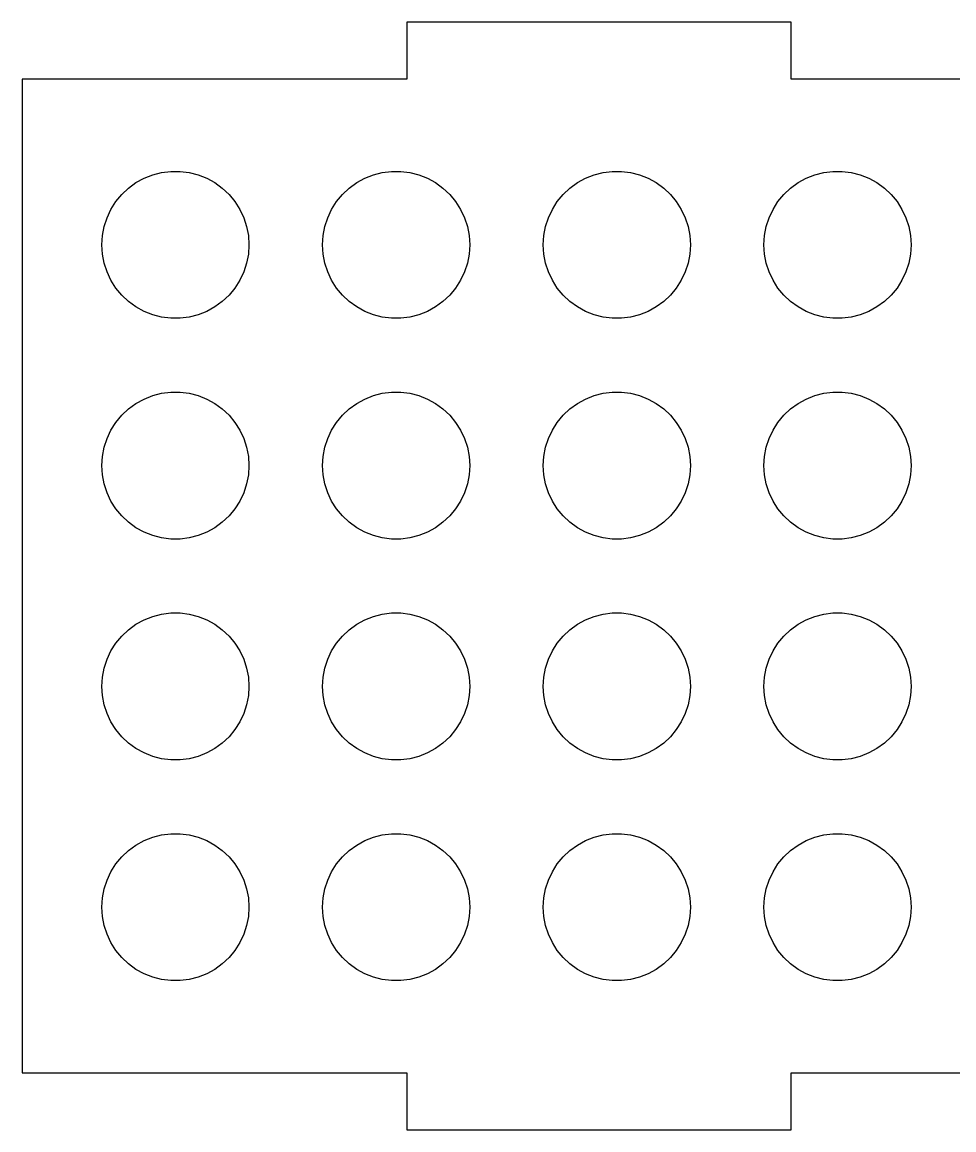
# Model space of a CAD drawing. Header units: metres. Extents: x -100 to 327, y -67 to 314.
# Drawn here: x 15 to 65.7, y -67.1 to -6.9 of the extents above; entities that cross this region are included whole.
import ezdxf

# ---------------------------------------------------------------- set-up
doc = ezdxf.new("R2010")
doc.units = ezdxf.units.M

msp = doc.modelspace()

# ---------------------------------------------------------------- linework, layer by layer
for p, q in [((56.8182, -6.90001), (35.9091, -6.90001)), ((35.9091, -6.90001), (35.9091, -10)), ((56.8182, -10), (56.8182, -6.90001)), ((35.9091, -10), (15, -10)), ((15, -10), (15, -64)), ((77.7273, -10), (56.8182, -10)), ((22.5838, -15.0709), (23.0822, -15.0079)), ((23.0822, -15.0079), (23.5845, -15.0079)), ((23.5845, -15.0079), (24.0828, -15.0709)), ((34.5838, -15.0709), (35.0822, -15.0079)), ((35.0822, -15.0079), (35.5845, -15.0079)), ((35.5845, -15.0079), (36.0828, -15.0709)), ((46.5838, -15.0709), (47.0822, -15.0079)), ((47.0822, -15.0079), (47.5845, -15.0079)), ((47.5845, -15.0079), (48.0828, -15.0709)), ((58.5838, -15.0709), (59.0822, -15.0079)), ((59.0822, -15.0079), (59.5845, -15.0079)), ((59.5845, -15.0079), (60.0828, -15.0709)), ((20.7836, -15.918), (21.19, -15.6227)), ((21.19, -15.6227), (21.6302, -15.3807)), ((21.6302, -15.3807), (22.0973, -15.1958)), ((22.0973, -15.1958), (22.5838, -15.0709)), ((24.0828, -15.0709), (24.5694, -15.1958)), ((24.5694, -15.1958), (25.0364, -15.3807)), ((25.0364, -15.3807), (25.4766, -15.6227)), ((25.4766, -15.6227), (25.883, -15.918)), ((32.7836, -15.918), (33.19, -15.6227)), ((33.19, -15.6227), (33.6302, -15.3807)), ((33.6302, -15.3807), (34.0973, -15.1958)), ((34.0973, -15.1958), (34.5838, -15.0709)), ((36.0828, -15.0709), (36.5694, -15.1958)), ((36.5694, -15.1958), (37.0364, -15.3807)), ((37.0364, -15.3807), (37.4766, -15.6227)), ((37.4766, -15.6227), (37.883, -15.918)), ((44.7836, -15.918), (45.19, -15.6227)), ((45.19, -15.6227), (45.6302, -15.3807)), ((45.6302, -15.3807), (46.0973, -15.1958)), ((46.0973, -15.1958), (46.5838, -15.0709)), ((48.0828, -15.0709), (48.5694, -15.1958)), ((48.5694, -15.1958), (49.0364, -15.3807)), ((49.0364, -15.3807), (49.4766, -15.6227)), ((49.4766, -15.6227), (49.883, -15.918)), ((56.7836, -15.918), (57.19, -15.6227)), ((57.19, -15.6227), (57.6302, -15.3807)), ((57.6302, -15.3807), (58.0973, -15.1958)), ((58.0973, -15.1958), (58.5838, -15.0709)), ((60.0828, -15.0709), (60.5694, -15.1958)), ((60.5694, -15.1958), (61.0364, -15.3807)), ((61.0364, -15.3807), (61.4766, -15.6227)), ((61.4766, -15.6227), (61.883, -15.918)), ((20.4175, -16.2618), (20.7836, -15.918)), ((25.883, -15.918), (26.2492, -16.2618)), ((32.4174, -16.2618), (32.7836, -15.918)), ((37.883, -15.918), (38.2492, -16.2618)), ((44.4174, -16.2618), (44.7836, -15.918)), ((49.883, -15.918), (50.2492, -16.2618)), ((56.4174, -16.2618), (56.7836, -15.918)), ((61.883, -15.918), (62.2492, -16.2618)), ((19.8281, -17.073), (20.0973, -16.6489)), ((20.0973, -16.6489), (20.4175, -16.2618)), ((26.2492, -16.2618), (26.5694, -16.6489)), ((26.5694, -16.6489), (26.8385, -17.073)), ((31.8281, -17.073), (32.0973, -16.6489)), ((32.0973, -16.6489), (32.4174, -16.2618)), ((38.2492, -16.2618), (38.5694, -16.6489)), ((38.5694, -16.6489), (38.8385, -17.073)), ((43.8281, -17.073), (44.0973, -16.6489)), ((44.0973, -16.6489), (44.4174, -16.2618)), ((50.2492, -16.2618), (50.5694, -16.6489)), ((50.5694, -16.6489), (50.8385, -17.073)), ((55.8281, -17.073), (56.0973, -16.6489)), ((56.0973, -16.6489), (56.4174, -16.2618)), ((62.2492, -16.2618), (62.5694, -16.6489)), ((62.5694, -16.6489), (62.8385, -17.073)), ((19.6142, -17.5275), (19.8281, -17.073)), ((26.8385, -17.073), (27.0524, -17.5275)), ((31.6142, -17.5275), (31.8281, -17.073)), ((38.8385, -17.073), (39.0524, -17.5275)), ((43.6142, -17.5275), (43.8281, -17.073)), ((50.8385, -17.073), (51.0524, -17.5275)), ((55.6142, -17.5275), (55.8281, -17.073)), ((62.8385, -17.073), (63.0524, -17.5275)), ((19.3649, -18.4987), (19.459, -18.0052)), ((19.459, -18.0052), (19.6142, -17.5275)), ((27.0524, -17.5275), (27.2077, -18.0052)), ((27.2077, -18.0052), (27.3018, -18.4987)), ((31.3649, -18.4987), (31.459, -18.0052)), ((31.459, -18.0052), (31.6142, -17.5275)), ((39.0524, -17.5275), (39.2077, -18.0052)), ((39.2077, -18.0052), (39.3018, -18.4987)), ((43.3649, -18.4987), (43.459, -18.0052)), ((43.459, -18.0052), (43.6142, -17.5275)), ((51.0524, -17.5275), (51.2077, -18.0052)), ((51.2077, -18.0052), (51.3018, -18.4987)), ((55.3649, -18.4987), (55.459, -18.0052)), ((55.459, -18.0052), (55.6142, -17.5275)), ((63.0524, -17.5275), (63.2077, -18.0052)), ((63.2077, -18.0052), (63.3018, -18.4987)), ((19.3333, -19), (19.3649, -18.4987)), ((27.3018, -18.4987), (27.3333, -19)), ((31.3333, -19), (31.3649, -18.4987)), ((39.3018, -18.4987), (39.3333, -19)), ((43.3333, -19), (43.3649, -18.4987)), ((51.3018, -18.4987), (51.3333, -19)), ((55.3333, -19), (55.3649, -18.4987)), ((63.3018, -18.4987), (63.3333, -19)), ((19.3649, -19.5013), (19.3333, -19)), ((27.3333, -19), (27.3018, -19.5013)), ((31.3649, -19.5013), (31.3333, -19)), ((39.3333, -19), (39.3018, -19.5013)), ((43.3649, -19.5013), (43.3333, -19)), ((51.3333, -19), (51.3018, -19.5013)), ((55.3649, -19.5013), (55.3333, -19)), ((63.3333, -19), (63.3018, -19.5013)), ((19.459, -19.9948), (19.3649, -19.5013)), ((27.3018, -19.5013), (27.2077, -19.9948)), ((31.459, -19.9948), (31.3649, -19.5013)), ((39.3018, -19.5013), (39.2077, -19.9948)), ((43.459, -19.9948), (43.3649, -19.5013)), ((51.3018, -19.5013), (51.2077, -19.9948)), ((55.459, -19.9948), (55.3649, -19.5013)), ((63.3018, -19.5013), (63.2077, -19.9948)), ((19.6142, -20.4725), (19.459, -19.9948)), ((27.2077, -19.9948), (27.0524, -20.4725)), ((31.6142, -20.4725), (31.459, -19.9948)), ((39.2077, -19.9948), (39.0524, -20.4725)), ((43.6142, -20.4725), (43.459, -19.9948)), ((51.2077, -19.9948), (51.0524, -20.4725)), ((55.6142, -20.4725), (55.459, -19.9948)), ((63.2077, -19.9948), (63.0524, -20.4725)), ((19.8281, -20.927), (19.6142, -20.4725)), ((20.0973, -21.3512), (19.8281, -20.927)), ((26.8385, -20.927), (26.5694, -21.3512)), ((27.0524, -20.4725), (26.8385, -20.927)), ((31.8281, -20.927), (31.6142, -20.4725)), ((32.0973, -21.3512), (31.8281, -20.927)), ((38.8385, -20.927), (38.5694, -21.3512)), ((39.0524, -20.4725), (38.8385, -20.927)), ((43.8281, -20.927), (43.6142, -20.4725)), ((44.0973, -21.3512), (43.8281, -20.927)), ((50.8385, -20.927), (50.5694, -21.3512)), ((51.0524, -20.4725), (50.8385, -20.927)), ((55.8281, -20.927), (55.6142, -20.4725)), ((56.0973, -21.3512), (55.8281, -20.927)), ((62.8385, -20.927), (62.5694, -21.3512)), ((63.0524, -20.4725), (62.8385, -20.927)), ((20.4175, -21.7382), (20.0973, -21.3512)), ((26.5694, -21.3512), (26.2492, -21.7382)), ((32.4174, -21.7382), (32.0973, -21.3512)), ((38.5694, -21.3512), (38.2492, -21.7382)), ((44.4174, -21.7382), (44.0973, -21.3512)), ((50.5694, -21.3512), (50.2492, -21.7382)), ((56.4174, -21.7382), (56.0973, -21.3512)), ((62.5694, -21.3512), (62.2492, -21.7382)), ((20.7836, -22.0821), (20.4175, -21.7382)), ((21.19, -22.3773), (20.7836, -22.0821)), ((25.883, -22.0821), (25.4766, -22.3773)), ((26.2492, -21.7382), (25.883, -22.0821)), ((32.7836, -22.0821), (32.4174, -21.7382)), ((33.19, -22.3773), (32.7836, -22.0821)), ((37.883, -22.0821), (37.4766, -22.3773)), ((38.2492, -21.7382), (37.883, -22.0821)), ((44.7836, -22.0821), (44.4174, -21.7382)), ((45.19, -22.3773), (44.7836, -22.0821)), ((49.883, -22.0821), (49.4766, -22.3773)), ((50.2492, -21.7382), (49.883, -22.0821)), ((56.7836, -22.0821), (56.4174, -21.7382)), ((57.19, -22.3773), (56.7836, -22.0821)), ((61.883, -22.0821), (61.4766, -22.3773)), ((62.2492, -21.7382), (61.883, -22.0821)), ((21.6302, -22.6193), (21.19, -22.3773)), ((22.0973, -22.8042), (21.6302, -22.6193)), ((22.5838, -22.9292), (22.0973, -22.8042)), ((24.5694, -22.8042), (24.0828, -22.9292)), ((25.0364, -22.6193), (24.5694, -22.8042)), ((25.4766, -22.3773), (25.0364, -22.6193)), ((33.6302, -22.6193), (33.19, -22.3773)), ((34.0973, -22.8042), (33.6302, -22.6193)), ((34.5838, -22.9292), (34.0973, -22.8042)), ((36.5694, -22.8042), (36.0828, -22.9292)), ((37.0364, -22.6193), (36.5694, -22.8042)), ((37.4766, -22.3773), (37.0364, -22.6193)), ((45.6302, -22.6193), (45.19, -22.3773)), ((46.0973, -22.8042), (45.6302, -22.6193)), ((46.5838, -22.9292), (46.0973, -22.8042)), ((48.5694, -22.8042), (48.0828, -22.9292)), ((49.0364, -22.6193), (48.5694, -22.8042)), ((49.4766, -22.3773), (49.0364, -22.6193)), ((57.6302, -22.6193), (57.19, -22.3773)), ((58.0973, -22.8042), (57.6302, -22.6193)), ((58.5838, -22.9292), (58.0973, -22.8042)), ((60.5694, -22.8042), (60.0828, -22.9292)), ((61.0364, -22.6193), (60.5694, -22.8042)), ((61.4766, -22.3773), (61.0364, -22.6193)), ((23.0822, -22.9921), (22.5838, -22.9292)), ((23.5845, -22.9921), (23.0822, -22.9921)), ((24.0828, -22.9292), (23.5845, -22.9921)), ((35.0822, -22.9921), (34.5838, -22.9292)), ((35.5845, -22.9921), (35.0822, -22.9921)), ((36.0828, -22.9292), (35.5845, -22.9921)), ((47.0822, -22.9921), (46.5838, -22.9292)), ((47.5845, -22.9921), (47.0822, -22.9921)), ((48.0828, -22.9292), (47.5845, -22.9921)), ((59.0822, -22.9921), (58.5838, -22.9292)), ((59.5845, -22.9921), (59.0822, -22.9921)), ((60.0828, -22.9292), (59.5845, -22.9921)), ((22.0973, -27.1958), (22.5838, -27.0709)), ((22.5838, -27.0709), (23.0822, -27.0079)), ((23.0822, -27.0079), (23.5845, -27.0079)), ((23.5845, -27.0079), (24.0828, -27.0709)), ((24.0828, -27.0709), (24.5694, -27.1958)), ((34.0973, -27.1958), (34.5838, -27.0709)), ((34.5838, -27.0709), (35.0822, -27.0079)), ((35.0822, -27.0079), (35.5845, -27.0079)), ((35.5845, -27.0079), (36.0828, -27.0709)), ((36.0828, -27.0709), (36.5694, -27.1958)), ((46.0973, -27.1958), (46.5838, -27.0709)), ((46.5838, -27.0709), (47.0822, -27.0079)), ((47.0822, -27.0079), (47.5845, -27.0079)), ((47.5845, -27.0079), (48.0828, -27.0709)), ((48.0828, -27.0709), (48.5694, -27.1958)), ((58.0973, -27.1958), (58.5838, -27.0709)), ((58.5838, -27.0709), (59.0822, -27.0079)), ((59.0822, -27.0079), (59.5845, -27.0079)), ((59.5845, -27.0079), (60.0828, -27.0709)), ((60.0828, -27.0709), (60.5694, -27.1958)), ((20.7836, -27.918), (21.19, -27.6227)), ((21.19, -27.6227), (21.6302, -27.3807)), ((21.6302, -27.3807), (22.0973, -27.1958)), ((24.5694, -27.1958), (25.0364, -27.3807)), ((25.0364, -27.3807), (25.4766, -27.6227)), ((25.4766, -27.6227), (25.883, -27.918)), ((32.7836, -27.918), (33.19, -27.6227)), ((33.19, -27.6227), (33.6302, -27.3807)), ((33.6302, -27.3807), (34.0973, -27.1958)), ((36.5694, -27.1958), (37.0364, -27.3807)), ((37.0364, -27.3807), (37.4766, -27.6227)), ((37.4766, -27.6227), (37.883, -27.918)), ((44.7836, -27.918), (45.19, -27.6227)), ((45.19, -27.6227), (45.6302, -27.3807)), ((45.6302, -27.3807), (46.0973, -27.1958)), ((48.5694, -27.1958), (49.0364, -27.3807)), ((49.0364, -27.3807), (49.4766, -27.6227)), ((49.4766, -27.6227), (49.883, -27.918)), ((56.7836, -27.918), (57.19, -27.6227)), ((57.19, -27.6227), (57.6302, -27.3807)), ((57.6302, -27.3807), (58.0973, -27.1958)), ((60.5694, -27.1958), (61.0364, -27.3807)), ((61.0364, -27.3807), (61.4766, -27.6227)), ((61.4766, -27.6227), (61.883, -27.918)), ((20.0973, -28.6489), (20.4175, -28.2618)), ((20.4175, -28.2618), (20.7836, -27.918)), ((25.883, -27.918), (26.2492, -28.2618)), ((26.2492, -28.2618), (26.5694, -28.6489)), ((32.0973, -28.6489), (32.4174, -28.2618)), ((32.4174, -28.2618), (32.7836, -27.918)), ((37.883, -27.918), (38.2492, -28.2618)), ((38.2492, -28.2618), (38.5694, -28.6489)), ((44.0973, -28.6489), (44.4174, -28.2618)), ((44.4174, -28.2618), (44.7836, -27.918)), ((49.883, -27.918), (50.2492, -28.2618)), ((50.2492, -28.2618), (50.5694, -28.6489)), ((56.0973, -28.6489), (56.4174, -28.2618)), ((56.4174, -28.2618), (56.7836, -27.918)), ((61.883, -27.918), (62.2492, -28.2618)), ((62.2492, -28.2618), (62.5694, -28.6489)), ((19.8281, -29.073), (20.0973, -28.6489)), ((26.5694, -28.6489), (26.8385, -29.073)), ((31.8281, -29.073), (32.0973, -28.6489)), ((38.5694, -28.6489), (38.8385, -29.073)), ((43.8281, -29.073), (44.0973, -28.6489)), ((50.5694, -28.6489), (50.8385, -29.073)), ((55.8281, -29.073), (56.0973, -28.6489)), ((62.5694, -28.6489), (62.8385, -29.073)), ((19.6142, -29.5275), (19.8281, -29.073)), ((26.8385, -29.073), (27.0524, -29.5275)), ((31.6142, -29.5275), (31.8281, -29.073)), ((38.8385, -29.073), (39.0524, -29.5275)), ((43.6142, -29.5275), (43.8281, -29.073)), ((50.8385, -29.073), (51.0524, -29.5275)), ((55.6142, -29.5275), (55.8281, -29.073)), ((62.8385, -29.073), (63.0524, -29.5275)), ((19.3649, -30.4987), (19.459, -30.0052)), ((19.459, -30.0052), (19.6142, -29.5275)), ((27.0524, -29.5275), (27.2077, -30.0052)), ((27.2077, -30.0052), (27.3018, -30.4987)), ((31.3649, -30.4987), (31.459, -30.0052)), ((31.459, -30.0052), (31.6142, -29.5275)), ((39.0524, -29.5275), (39.2077, -30.0052)), ((39.2077, -30.0052), (39.3018, -30.4987)), ((43.3649, -30.4987), (43.459, -30.0052)), ((43.459, -30.0052), (43.6142, -29.5275)), ((51.0524, -29.5275), (51.2077, -30.0052)), ((51.2077, -30.0052), (51.3018, -30.4987)), ((55.3649, -30.4987), (55.459, -30.0052)), ((55.459, -30.0052), (55.6142, -29.5275)), ((63.0524, -29.5275), (63.2077, -30.0052)), ((63.2077, -30.0052), (63.3018, -30.4987)), ((19.3333, -31), (19.3649, -30.4987)), ((27.3018, -30.4987), (27.3333, -31)), ((31.3333, -31), (31.3649, -30.4987)), ((39.3018, -30.4987), (39.3333, -31)), ((43.3333, -31), (43.3649, -30.4987)), ((51.3018, -30.4987), (51.3333, -31)), ((55.3333, -31), (55.3649, -30.4987)), ((63.3018, -30.4987), (63.3333, -31)), ((19.3649, -31.5013), (19.3333, -31)), ((27.3333, -31), (27.3018, -31.5013)), ((31.3649, -31.5013), (31.3333, -31)), ((39.3333, -31), (39.3018, -31.5013)), ((43.3649, -31.5013), (43.3333, -31)), ((51.3333, -31), (51.3018, -31.5013)), ((55.3649, -31.5013), (55.3333, -31)), ((63.3333, -31), (63.3018, -31.5013)), ((19.459, -31.9948), (19.3649, -31.5013)), ((27.3018, -31.5013), (27.2077, -31.9948)), ((31.459, -31.9948), (31.3649, -31.5013)), ((39.3018, -31.5013), (39.2077, -31.9948)), ((43.459, -31.9948), (43.3649, -31.5013)), ((51.3018, -31.5013), (51.2077, -31.9948)), ((55.459, -31.9948), (55.3649, -31.5013)), ((63.3018, -31.5013), (63.2077, -31.9948)), ((19.6142, -32.4725), (19.459, -31.9948)), ((19.8281, -32.927), (19.6142, -32.4725)), ((27.0524, -32.4725), (26.8385, -32.927)), ((27.2077, -31.9948), (27.0524, -32.4725)), ((31.6142, -32.4725), (31.459, -31.9948)), ((31.8281, -32.927), (31.6142, -32.4725)), ((39.0524, -32.4725), (38.8385, -32.927)), ((39.2077, -31.9948), (39.0524, -32.4725)), ((43.6142, -32.4725), (43.459, -31.9948)), ((43.8281, -32.927), (43.6142, -32.4725)), ((51.0524, -32.4725), (50.8385, -32.927)), ((51.2077, -31.9948), (51.0524, -32.4725)), ((55.6142, -32.4725), (55.459, -31.9948)), ((55.8281, -32.927), (55.6142, -32.4725)), ((63.0524, -32.4725), (62.8385, -32.927)), ((63.2077, -31.9948), (63.0524, -32.4725)), ((20.0973, -33.3512), (19.8281, -32.927)), ((26.8385, -32.927), (26.5694, -33.3512)), ((32.0973, -33.3512), (31.8281, -32.927)), ((38.8385, -32.927), (38.5694, -33.3512)), ((44.0973, -33.3512), (43.8281, -32.927)), ((50.8385, -32.927), (50.5694, -33.3512)), ((56.0973, -33.3512), (55.8281, -32.927)), ((62.8385, -32.927), (62.5694, -33.3512)), ((20.4175, -33.7382), (20.0973, -33.3512)), ((26.5694, -33.3512), (26.2492, -33.7382)), ((32.4174, -33.7382), (32.0973, -33.3512)), ((38.5694, -33.3512), (38.2492, -33.7382)), ((44.4174, -33.7382), (44.0973, -33.3512)), ((50.5694, -33.3512), (50.2492, -33.7382)), ((56.4174, -33.7382), (56.0973, -33.3512)), ((62.5694, -33.3512), (62.2492, -33.7382)), ((20.7836, -34.0821), (20.4175, -33.7382)), ((21.19, -34.3773), (20.7836, -34.0821)), ((25.883, -34.0821), (25.4766, -34.3773)), ((26.2492, -33.7382), (25.883, -34.0821)), ((32.7836, -34.0821), (32.4174, -33.7382)), ((33.19, -34.3773), (32.7836, -34.0821)), ((37.883, -34.0821), (37.4766, -34.3773)), ((38.2492, -33.7382), (37.883, -34.0821)), ((44.7836, -34.0821), (44.4174, -33.7382)), ((45.19, -34.3773), (44.7836, -34.0821)), ((49.883, -34.0821), (49.4766, -34.3773)), ((50.2492, -33.7382), (49.883, -34.0821)), ((56.7836, -34.0821), (56.4174, -33.7382)), ((57.19, -34.3773), (56.7836, -34.0821)), ((61.883, -34.0821), (61.4766, -34.3773)), ((62.2492, -33.7382), (61.883, -34.0821)), ((21.6302, -34.6193), (21.19, -34.3773)), ((22.0973, -34.8042), (21.6302, -34.6193)), ((22.5838, -34.9292), (22.0973, -34.8042)), ((24.5694, -34.8042), (24.0828, -34.9292)), ((25.0364, -34.6193), (24.5694, -34.8042)), ((25.4766, -34.3773), (25.0364, -34.6193)), ((33.6302, -34.6193), (33.19, -34.3773)), ((34.0973, -34.8042), (33.6302, -34.6193)), ((34.5838, -34.9292), (34.0973, -34.8042)), ((36.5694, -34.8042), (36.0828, -34.9292)), ((37.0364, -34.6193), (36.5694, -34.8042)), ((37.4766, -34.3773), (37.0364, -34.6193)), ((45.6302, -34.6193), (45.19, -34.3773)), ((46.0973, -34.8042), (45.6302, -34.6193)), ((46.5838, -34.9292), (46.0973, -34.8042)), ((48.5694, -34.8042), (48.0828, -34.9292)), ((49.0364, -34.6193), (48.5694, -34.8042)), ((49.4766, -34.3773), (49.0364, -34.6193)), ((57.6302, -34.6193), (57.19, -34.3773)), ((58.0973, -34.8042), (57.6302, -34.6193)), ((58.5838, -34.9292), (58.0973, -34.8042)), ((60.5694, -34.8042), (60.0828, -34.9292)), ((61.0364, -34.6193), (60.5694, -34.8042)), ((61.4766, -34.3773), (61.0364, -34.6193)), ((23.0822, -34.9921), (22.5838, -34.9292)), ((23.5845, -34.9921), (23.0822, -34.9921)), ((24.0828, -34.9292), (23.5845, -34.9921)), ((35.0822, -34.9921), (34.5838, -34.9292)), ((35.5845, -34.9921), (35.0822, -34.9921)), ((36.0828, -34.9292), (35.5845, -34.9921)), ((47.0822, -34.9921), (46.5838, -34.9292)), ((47.5845, -34.9921), (47.0822, -34.9921)), ((48.0828, -34.9292), (47.5845, -34.9921)), ((59.0822, -34.9921), (58.5838, -34.9292)), ((59.5845, -34.9921), (59.0822, -34.9921)), ((60.0828, -34.9292), (59.5845, -34.9921)), ((22.0973, -39.1958), (22.5838, -39.0709)), ((22.5838, -39.0709), (23.0822, -39.0079)), ((23.0822, -39.0079), (23.5845, -39.0079)), ((23.5845, -39.0079), (24.0828, -39.0709)), ((24.0828, -39.0709), (24.5694, -39.1958)), ((34.0973, -39.1958), (34.5838, -39.0709)), ((34.5838, -39.0709), (35.0822, -39.0079)), ((35.0822, -39.0079), (35.5845, -39.0079)), ((35.5845, -39.0079), (36.0828, -39.0709)), ((36.0828, -39.0709), (36.5694, -39.1958)), ((46.0973, -39.1958), (46.5838, -39.0709)), ((46.5838, -39.0709), (47.0822, -39.0079)), ((47.0822, -39.0079), (47.5845, -39.0079)), ((47.5845, -39.0079), (48.0828, -39.0709)), ((48.0828, -39.0709), (48.5694, -39.1958)), ((58.0973, -39.1958), (58.5838, -39.0709)), ((58.5838, -39.0709), (59.0822, -39.0079)), ((59.0822, -39.0079), (59.5845, -39.0079)), ((59.5845, -39.0079), (60.0828, -39.0709)), ((60.0828, -39.0709), (60.5694, -39.1958)), ((20.7836, -39.918), (21.19, -39.6227)), ((21.19, -39.6227), (21.6302, -39.3807)), ((21.6302, -39.3807), (22.0973, -39.1958)), ((24.5694, -39.1958), (25.0364, -39.3807)), ((25.0364, -39.3807), (25.4766, -39.6227)), ((25.4766, -39.6227), (25.883, -39.918)), ((32.7836, -39.918), (33.19, -39.6227)), ((33.19, -39.6227), (33.6302, -39.3807)), ((33.6302, -39.3807), (34.0973, -39.1958)), ((36.5694, -39.1958), (37.0364, -39.3807)), ((37.0364, -39.3807), (37.4766, -39.6227)), ((37.4766, -39.6227), (37.883, -39.918)), ((44.7836, -39.918), (45.19, -39.6227)), ((45.19, -39.6227), (45.6302, -39.3807)), ((45.6302, -39.3807), (46.0973, -39.1958)), ((48.5694, -39.1958), (49.0364, -39.3807)), ((49.0364, -39.3807), (49.4766, -39.6227)), ((49.4766, -39.6227), (49.883, -39.918)), ((56.7836, -39.918), (57.19, -39.6227)), ((57.19, -39.6227), (57.6302, -39.3807)), ((57.6302, -39.3807), (58.0973, -39.1958)), ((60.5694, -39.1958), (61.0364, -39.3807)), ((61.0364, -39.3807), (61.4766, -39.6227)), ((61.4766, -39.6227), (61.883, -39.918)), ((20.0973, -40.6489), (20.4175, -40.2618)), ((20.4175, -40.2618), (20.7836, -39.918)), ((25.883, -39.918), (26.2492, -40.2618)), ((26.2492, -40.2618), (26.5694, -40.6489)), ((32.0973, -40.6489), (32.4174, -40.2618)), ((32.4174, -40.2618), (32.7836, -39.918)), ((37.883, -39.918), (38.2492, -40.2618)), ((38.2492, -40.2618), (38.5694, -40.6489)), ((44.0973, -40.6489), (44.4174, -40.2618)), ((44.4174, -40.2618), (44.7836, -39.918)), ((49.883, -39.918), (50.2492, -40.2618)), ((50.2492, -40.2618), (50.5694, -40.6489)), ((56.0973, -40.6489), (56.4174, -40.2618)), ((56.4174, -40.2618), (56.7836, -39.918)), ((61.883, -39.918), (62.2492, -40.2618)), ((62.2492, -40.2618), (62.5694, -40.6489)), ((19.8281, -41.073), (20.0973, -40.6489)), ((26.5694, -40.6489), (26.8385, -41.073)), ((31.8281, -41.073), (32.0973, -40.6489)), ((38.5694, -40.6489), (38.8385, -41.073)), ((43.8281, -41.073), (44.0973, -40.6489)), ((50.5694, -40.6489), (50.8385, -41.073)), ((55.8281, -41.073), (56.0973, -40.6489)), ((62.5694, -40.6489), (62.8385, -41.073)), ((19.459, -42.0052), (19.6142, -41.5275)), ((19.6142, -41.5275), (19.8281, -41.073)), ((26.8385, -41.073), (27.0524, -41.5275)), ((27.0524, -41.5275), (27.2077, -42.0052)), ((31.459, -42.0052), (31.6142, -41.5275)), ((31.6142, -41.5275), (31.8281, -41.073)), ((38.8385, -41.073), (39.0524, -41.5275)), ((39.0524, -41.5275), (39.2077, -42.0052)), ((43.459, -42.0052), (43.6142, -41.5275)), ((43.6142, -41.5275), (43.8281, -41.073)), ((50.8385, -41.073), (51.0524, -41.5275)), ((51.0524, -41.5275), (51.2077, -42.0052)), ((55.459, -42.0052), (55.6142, -41.5275)), ((55.6142, -41.5275), (55.8281, -41.073)), ((62.8385, -41.073), (63.0524, -41.5275)), ((63.0524, -41.5275), (63.2077, -42.0052)), ((19.3649, -42.4987), (19.459, -42.0052)), ((27.2077, -42.0052), (27.3018, -42.4987)), ((31.3649, -42.4987), (31.459, -42.0052)), ((39.2077, -42.0052), (39.3018, -42.4987)), ((43.3649, -42.4987), (43.459, -42.0052)), ((51.2077, -42.0052), (51.3018, -42.4987)), ((55.3649, -42.4987), (55.459, -42.0052)), ((63.2077, -42.0052), (63.3018, -42.4987)), ((19.3333, -43), (19.3649, -42.4987)), ((27.3018, -42.4987), (27.3333, -43)), ((31.3333, -43), (31.3649, -42.4987)), ((39.3018, -42.4987), (39.3333, -43)), ((43.3333, -43), (43.3649, -42.4987)), ((51.3018, -42.4987), (51.3333, -43)), ((55.3333, -43), (55.3649, -42.4987)), ((63.3018, -42.4987), (63.3333, -43)), ((19.3649, -43.5013), (19.3333, -43)), ((27.3333, -43), (27.3018, -43.5013)), ((31.3649, -43.5013), (31.3333, -43)), ((39.3333, -43), (39.3018, -43.5013)), ((43.3649, -43.5013), (43.3333, -43)), ((51.3333, -43), (51.3018, -43.5013)), ((55.3649, -43.5013), (55.3333, -43)), ((63.3333, -43), (63.3018, -43.5013)), ((19.459, -43.9948), (19.3649, -43.5013)), ((27.3018, -43.5013), (27.2077, -43.9948)), ((31.459, -43.9948), (31.3649, -43.5013)), ((39.3018, -43.5013), (39.2077, -43.9948)), ((43.459, -43.9948), (43.3649, -43.5013)), ((51.3018, -43.5013), (51.2077, -43.9948)), ((55.459, -43.9948), (55.3649, -43.5013)), ((63.3018, -43.5013), (63.2077, -43.9948)), ((19.6142, -44.4725), (19.459, -43.9948)), ((19.8281, -44.927), (19.6142, -44.4725)), ((27.0524, -44.4725), (26.8385, -44.927)), ((27.2077, -43.9948), (27.0524, -44.4725)), ((31.6142, -44.4725), (31.459, -43.9948)), ((31.8281, -44.927), (31.6142, -44.4725)), ((39.0524, -44.4725), (38.8385, -44.927)), ((39.2077, -43.9948), (39.0524, -44.4725)), ((43.6142, -44.4725), (43.459, -43.9948)), ((43.8281, -44.927), (43.6142, -44.4725)), ((51.0524, -44.4725), (50.8385, -44.927)), ((51.2077, -43.9948), (51.0524, -44.4725)), ((55.6142, -44.4725), (55.459, -43.9948)), ((55.8281, -44.927), (55.6142, -44.4725)), ((63.0524, -44.4725), (62.8385, -44.927)), ((63.2077, -43.9948), (63.0524, -44.4725)), ((20.0973, -45.3512), (19.8281, -44.927)), ((26.8385, -44.927), (26.5694, -45.3512)), ((32.0973, -45.3512), (31.8281, -44.927)), ((38.8385, -44.927), (38.5694, -45.3512)), ((44.0973, -45.3512), (43.8281, -44.927)), ((50.8385, -44.927), (50.5694, -45.3512)), ((56.0973, -45.3512), (55.8281, -44.927)), ((62.8385, -44.927), (62.5694, -45.3512)), ((20.4175, -45.7382), (20.0973, -45.3512)), ((20.7836, -46.0821), (20.4175, -45.7382)), ((26.2492, -45.7382), (25.883, -46.0821)), ((26.5694, -45.3512), (26.2492, -45.7382)), ((32.4174, -45.7382), (32.0973, -45.3512)), ((32.7836, -46.0821), (32.4174, -45.7382)), ((38.2492, -45.7382), (37.883, -46.0821)), ((38.5694, -45.3512), (38.2492, -45.7382)), ((44.4174, -45.7382), (44.0973, -45.3512)), ((44.7836, -46.0821), (44.4174, -45.7382)), ((50.2492, -45.7382), (49.883, -46.0821)), ((50.5694, -45.3512), (50.2492, -45.7382)), ((56.4174, -45.7382), (56.0973, -45.3512)), ((56.7836, -46.0821), (56.4174, -45.7382)), ((62.2492, -45.7382), (61.883, -46.0821)), ((62.5694, -45.3512), (62.2492, -45.7382)), ((21.19, -46.3773), (20.7836, -46.0821)), ((25.883, -46.0821), (25.4766, -46.3773)), ((33.19, -46.3773), (32.7836, -46.0821)), ((37.883, -46.0821), (37.4766, -46.3773)), ((45.19, -46.3773), (44.7836, -46.0821)), ((49.883, -46.0821), (49.4766, -46.3773)), ((57.19, -46.3773), (56.7836, -46.0821)), ((61.883, -46.0821), (61.4766, -46.3773)), ((21.6302, -46.6193), (21.19, -46.3773)), ((22.0973, -46.8042), (21.6302, -46.6193)), ((22.5838, -46.9292), (22.0973, -46.8042)), ((23.0822, -46.9921), (22.5838, -46.9292)), ((24.0828, -46.9292), (23.5845, -46.9921)), ((24.5694, -46.8042), (24.0828, -46.9292)), ((25.0364, -46.6193), (24.5694, -46.8042)), ((25.4766, -46.3773), (25.0364, -46.6193)), ((33.6302, -46.6193), (33.19, -46.3773)), ((34.0973, -46.8042), (33.6302, -46.6193)), ((34.5838, -46.9292), (34.0973, -46.8042)), ((35.0822, -46.9921), (34.5838, -46.9292)), ((36.0828, -46.9292), (35.5845, -46.9921)), ((36.5694, -46.8042), (36.0828, -46.9292)), ((37.0364, -46.6193), (36.5694, -46.8042)), ((37.4766, -46.3773), (37.0364, -46.6193)), ((45.6302, -46.6193), (45.19, -46.3773)), ((46.0973, -46.8042), (45.6302, -46.6193)), ((46.5838, -46.9292), (46.0973, -46.8042)), ((47.0822, -46.9921), (46.5838, -46.9292)), ((48.0828, -46.9292), (47.5845, -46.9921)), ((48.5694, -46.8042), (48.0828, -46.9292)), ((49.0364, -46.6193), (48.5694, -46.8042)), ((49.4766, -46.3773), (49.0364, -46.6193)), ((57.6302, -46.6193), (57.19, -46.3773)), ((58.0973, -46.8042), (57.6302, -46.6193)), ((58.5838, -46.9292), (58.0973, -46.8042)), ((59.0822, -46.9921), (58.5838, -46.9292)), ((60.0828, -46.9292), (59.5845, -46.9921)), ((60.5694, -46.8042), (60.0828, -46.9292)), ((61.0364, -46.6193), (60.5694, -46.8042)), ((61.4766, -46.3773), (61.0364, -46.6193)), ((23.5845, -46.9921), (23.0822, -46.9921)), ((35.5845, -46.9921), (35.0822, -46.9921)), ((47.5845, -46.9921), (47.0822, -46.9921)), ((59.5845, -46.9921), (59.0822, -46.9921)), ((22.0973, -51.1958), (22.5838, -51.0709)), ((22.5838, -51.0709), (23.0822, -51.0079)), ((23.0822, -51.0079), (23.5845, -51.0079)), ((23.5845, -51.0079), (24.0828, -51.0709)), ((24.0828, -51.0709), (24.5694, -51.1958)), ((34.0973, -51.1958), (34.5838, -51.0709)), ((34.5838, -51.0709), (35.0822, -51.0079)), ((35.0822, -51.0079), (35.5845, -51.0079)), ((35.5845, -51.0079), (36.0828, -51.0709)), ((36.0828, -51.0709), (36.5694, -51.1958)), ((46.0973, -51.1958), (46.5838, -51.0709)), ((46.5838, -51.0709), (47.0822, -51.0079)), ((47.0822, -51.0079), (47.5845, -51.0079)), ((47.5845, -51.0079), (48.0828, -51.0709)), ((48.0828, -51.0709), (48.5694, -51.1958)), ((58.0973, -51.1958), (58.5838, -51.0709)), ((58.5838, -51.0709), (59.0822, -51.0079)), ((59.0822, -51.0079), (59.5845, -51.0079)), ((59.5845, -51.0079), (60.0828, -51.0709)), ((60.0828, -51.0709), (60.5694, -51.1958)), ((20.7836, -51.918), (21.19, -51.6227)), ((21.19, -51.6227), (21.6302, -51.3807)), ((21.6302, -51.3807), (22.0973, -51.1958)), ((24.5694, -51.1958), (25.0364, -51.3807)), ((25.0364, -51.3807), (25.4766, -51.6227)), ((25.4766, -51.6227), (25.883, -51.918)), ((32.7836, -51.918), (33.19, -51.6227)), ((33.19, -51.6227), (33.6302, -51.3807)), ((33.6302, -51.3807), (34.0973, -51.1958)), ((36.5694, -51.1958), (37.0364, -51.3807)), ((37.0364, -51.3807), (37.4766, -51.6227)), ((37.4766, -51.6227), (37.883, -51.918)), ((44.7836, -51.918), (45.19, -51.6227)), ((45.19, -51.6227), (45.6302, -51.3807)), ((45.6302, -51.3807), (46.0973, -51.1958)), ((48.5694, -51.1958), (49.0364, -51.3807)), ((49.0364, -51.3807), (49.4766, -51.6227)), ((49.4766, -51.6227), (49.883, -51.918)), ((56.7836, -51.918), (57.19, -51.6227)), ((57.19, -51.6227), (57.6302, -51.3807)), ((57.6302, -51.3807), (58.0973, -51.1958)), ((60.5694, -51.1958), (61.0364, -51.3807)), ((61.0364, -51.3807), (61.4766, -51.6227)), ((61.4766, -51.6227), (61.883, -51.918)), ((20.0973, -52.6489), (20.4175, -52.2618)), ((20.4175, -52.2618), (20.7836, -51.918)), ((25.883, -51.918), (26.2492, -52.2618)), ((26.2492, -52.2618), (26.5694, -52.6489)), ((32.0973, -52.6489), (32.4174, -52.2618)), ((32.4174, -52.2618), (32.7836, -51.918)), ((37.883, -51.918), (38.2492, -52.2618)), ((38.2492, -52.2618), (38.5694, -52.6489)), ((44.0973, -52.6489), (44.4174, -52.2618)), ((44.4174, -52.2618), (44.7836, -51.918)), ((49.883, -51.918), (50.2492, -52.2618)), ((50.2492, -52.2618), (50.5694, -52.6489)), ((56.0973, -52.6489), (56.4174, -52.2618)), ((56.4174, -52.2618), (56.7836, -51.918)), ((61.883, -51.918), (62.2492, -52.2618)), ((62.2492, -52.2618), (62.5694, -52.6489)), ((19.8281, -53.073), (20.0973, -52.6489)), ((26.5694, -52.6489), (26.8385, -53.073)), ((31.8281, -53.073), (32.0973, -52.6489)), ((38.5694, -52.6489), (38.8385, -53.073)), ((43.8281, -53.073), (44.0973, -52.6489)), ((50.5694, -52.6489), (50.8385, -53.073)), ((55.8281, -53.073), (56.0973, -52.6489)), ((62.5694, -52.6489), (62.8385, -53.073)), ((19.459, -54.0052), (19.6142, -53.5275)), ((19.6142, -53.5275), (19.8281, -53.073)), ((26.8385, -53.073), (27.0524, -53.5275)), ((27.0524, -53.5275), (27.2077, -54.0052)), ((31.459, -54.0052), (31.6142, -53.5275)), ((31.6142, -53.5275), (31.8281, -53.073)), ((38.8385, -53.073), (39.0524, -53.5275)), ((39.0524, -53.5275), (39.2077, -54.0052)), ((43.459, -54.0052), (43.6142, -53.5275)), ((43.6142, -53.5275), (43.8281, -53.073)), ((50.8385, -53.073), (51.0524, -53.5275)), ((51.0524, -53.5275), (51.2077, -54.0052)), ((55.459, -54.0052), (55.6142, -53.5275)), ((55.6142, -53.5275), (55.8281, -53.073)), ((62.8385, -53.073), (63.0524, -53.5275)), ((63.0524, -53.5275), (63.2077, -54.0052)), ((19.3649, -54.4987), (19.459, -54.0052)), ((27.2077, -54.0052), (27.3018, -54.4987)), ((31.3649, -54.4987), (31.459, -54.0052)), ((39.2077, -54.0052), (39.3018, -54.4987)), ((43.3649, -54.4987), (43.459, -54.0052)), ((51.2077, -54.0052), (51.3018, -54.4987)), ((55.3649, -54.4987), (55.459, -54.0052)), ((63.2077, -54.0052), (63.3018, -54.4987)), ((19.3333, -55), (19.3649, -54.4987)), ((27.3018, -54.4987), (27.3333, -55)), ((31.3333, -55), (31.3649, -54.4987)), ((39.3018, -54.4987), (39.3333, -55)), ((43.3333, -55), (43.3649, -54.4987)), ((51.3018, -54.4987), (51.3333, -55)), ((55.3333, -55), (55.3649, -54.4987)), ((63.3018, -54.4987), (63.3333, -55)), ((19.3649, -55.5013), (19.3333, -55)), ((27.3333, -55), (27.3018, -55.5013)), ((31.3649, -55.5013), (31.3333, -55)), ((39.3333, -55), (39.3018, -55.5013)), ((43.3649, -55.5013), (43.3333, -55)), ((51.3333, -55), (51.3018, -55.5013)), ((55.3649, -55.5013), (55.3333, -55)), ((63.3333, -55), (63.3018, -55.5013)), ((19.459, -55.9948), (19.3649, -55.5013)), ((27.3018, -55.5013), (27.2077, -55.9948)), ((31.459, -55.9948), (31.3649, -55.5013)), ((39.3018, -55.5013), (39.2077, -55.9948)), ((43.459, -55.9948), (43.3649, -55.5013)), ((51.3018, -55.5013), (51.2077, -55.9948)), ((55.459, -55.9948), (55.3649, -55.5013)), ((63.3018, -55.5013), (63.2077, -55.9948)), ((19.6142, -56.4725), (19.459, -55.9948)), ((19.8281, -56.927), (19.6142, -56.4725)), ((27.0524, -56.4725), (26.8385, -56.927)), ((27.2077, -55.9948), (27.0524, -56.4725)), ((31.6142, -56.4725), (31.459, -55.9948)), ((31.8281, -56.927), (31.6142, -56.4725)), ((39.0524, -56.4725), (38.8385, -56.927)), ((39.2077, -55.9948), (39.0524, -56.4725)), ((43.6142, -56.4725), (43.459, -55.9948)), ((43.8281, -56.927), (43.6142, -56.4725)), ((51.0524, -56.4725), (50.8385, -56.927)), ((51.2077, -55.9948), (51.0524, -56.4725)), ((55.6142, -56.4725), (55.459, -55.9948)), ((55.8281, -56.927), (55.6142, -56.4725)), ((63.0524, -56.4725), (62.8385, -56.927)), ((63.2077, -55.9948), (63.0524, -56.4725)), ((20.0973, -57.3511), (19.8281, -56.927)), ((26.8385, -56.927), (26.5694, -57.3511)), ((32.0973, -57.3511), (31.8281, -56.927)), ((38.8385, -56.927), (38.5694, -57.3511)), ((44.0973, -57.3511), (43.8281, -56.927)), ((50.8385, -56.927), (50.5694, -57.3511)), ((56.0973, -57.3511), (55.8281, -56.927)), ((62.8385, -56.927), (62.5694, -57.3511)), ((20.4175, -57.7382), (20.0973, -57.3511)), ((20.7836, -58.082), (20.4175, -57.7382)), ((26.2492, -57.7382), (25.883, -58.082)), ((26.5694, -57.3511), (26.2492, -57.7382)), ((32.4174, -57.7382), (32.0973, -57.3511)), ((32.7836, -58.082), (32.4174, -57.7382)), ((38.2492, -57.7382), (37.883, -58.082)), ((38.5694, -57.3511), (38.2492, -57.7382)), ((44.4174, -57.7382), (44.0973, -57.3511)), ((44.7836, -58.082), (44.4174, -57.7382)), ((50.2492, -57.7382), (49.883, -58.082)), ((50.5694, -57.3511), (50.2492, -57.7382)), ((56.4174, -57.7382), (56.0973, -57.3511)), ((56.7836, -58.082), (56.4174, -57.7382)), ((62.2492, -57.7382), (61.883, -58.082)), ((62.5694, -57.3511), (62.2492, -57.7382)), ((21.19, -58.3773), (20.7836, -58.082)), ((21.6302, -58.6193), (21.19, -58.3773)), ((25.4766, -58.3773), (25.0364, -58.6193)), ((25.883, -58.082), (25.4766, -58.3773)), ((33.19, -58.3773), (32.7836, -58.082)), ((33.6302, -58.6193), (33.19, -58.3773)), ((37.4766, -58.3773), (37.0364, -58.6193)), ((37.883, -58.082), (37.4766, -58.3773)), ((45.19, -58.3773), (44.7836, -58.082)), ((45.6302, -58.6193), (45.19, -58.3773)), ((49.4766, -58.3773), (49.0364, -58.6193)), ((49.883, -58.082), (49.4766, -58.3773)), ((57.19, -58.3773), (56.7836, -58.082)), ((57.6302, -58.6193), (57.19, -58.3773)), ((61.4766, -58.3773), (61.0364, -58.6193)), ((61.883, -58.082), (61.4766, -58.3773)), ((22.0973, -58.8042), (21.6302, -58.6193)), ((22.5838, -58.9291), (22.0973, -58.8042)), ((23.0822, -58.9921), (22.5838, -58.9291)), ((23.5845, -58.9921), (23.0822, -58.9921)), ((24.0828, -58.9291), (23.5845, -58.9921)), ((24.5694, -58.8042), (24.0828, -58.9291)), ((25.0364, -58.6193), (24.5694, -58.8042)), ((34.0973, -58.8042), (33.6302, -58.6193)), ((34.5838, -58.9291), (34.0973, -58.8042)), ((35.0822, -58.9921), (34.5838, -58.9291)), ((35.5845, -58.9921), (35.0822, -58.9921)), ((36.0828, -58.9291), (35.5845, -58.9921)), ((36.5694, -58.8042), (36.0828, -58.9291)), ((37.0364, -58.6193), (36.5694, -58.8042)), ((46.0973, -58.8042), (45.6302, -58.6193)), ((46.5838, -58.9291), (46.0973, -58.8042)), ((47.0822, -58.9921), (46.5838, -58.9291)), ((47.5845, -58.9921), (47.0822, -58.9921)), ((48.0828, -58.9291), (47.5845, -58.9921)), ((48.5694, -58.8042), (48.0828, -58.9291)), ((49.0364, -58.6193), (48.5694, -58.8042)), ((58.0973, -58.8042), (57.6302, -58.6193)), ((58.5838, -58.9291), (58.0973, -58.8042)), ((59.0822, -58.9921), (58.5838, -58.9291)), ((59.5845, -58.9921), (59.0822, -58.9921)), ((60.0828, -58.9291), (59.5845, -58.9921)), ((60.5694, -58.8042), (60.0828, -58.9291)), ((61.0364, -58.6193), (60.5694, -58.8042)), ((15, -64), (35.9091, -64)), ((35.9091, -64), (35.9091, -67.1)), ((56.8182, -64), (77.7273, -64)), ((56.8182, -67.1), (56.8182, -64)), ((35.9091, -67.1), (56.8182, -67.1))]:
    msp.add_line(p, q)

doc.saveas('drawing.dxf')
